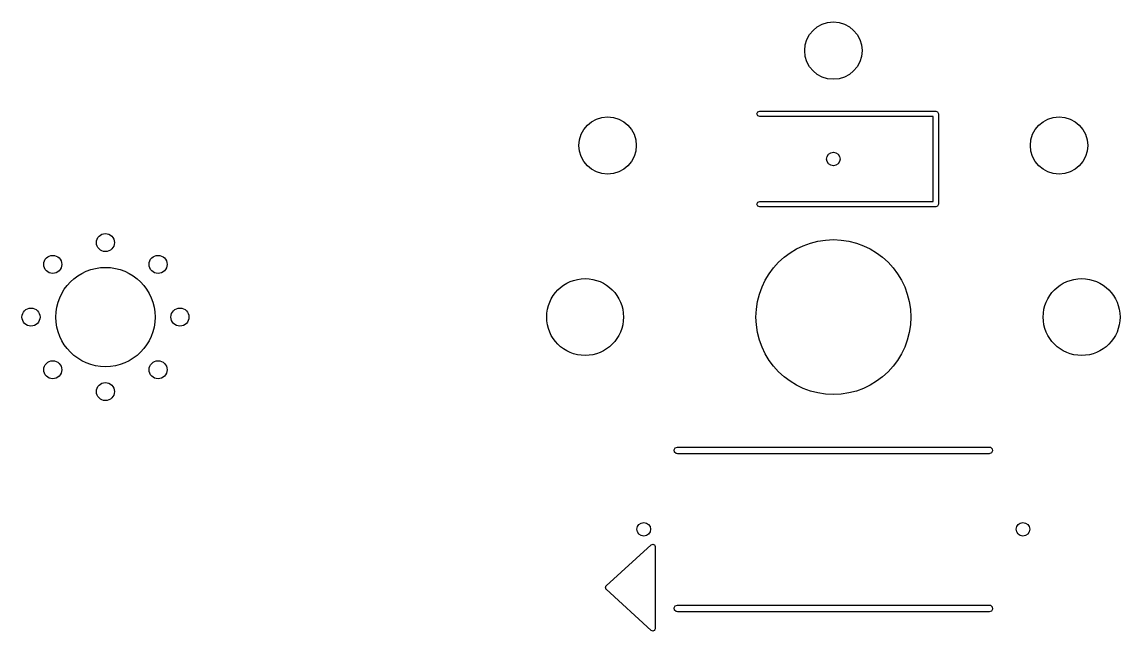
# Model space of a CAD drawing. Extents: x 146 to 254, y -174 to -64.
# Drawn here: x 170.03 to 194.35, y -133.95 to -120.46 of the extents above; entities that cross this region are included whole.
import ezdxf

# ---------------------------------------------------------------- set-up
doc = ezdxf.new("R2010")
doc.units = 0
doc.layers.add('BLACK', color=7, linetype='CONTINUOUS')

msp = doc.modelspace()

# ---------------------------------------------------------------- linework, layer by layer
at = {"layer": 'BLACK', "linetype": 'CONTINUOUS'}
for p, q in [((186.308, -122.5), (186.325, -122.457)), ((186.325, -122.542), (186.308, -122.5)), ((186.325, -122.457), (186.368, -122.44)), ((186.368, -122.56), (186.325, -122.542)), ((186.368, -122.44), (190.268, -122.44)), ((190.208, -122.56), (186.368, -122.56)), ((190.208, -124.44), (190.208, -122.56)), ((190.268, -122.44), (190.31, -122.457)), ((190.31, -122.457), (190.328, -122.5)), ((190.328, -122.5), (190.328, -124.5)), ((186.308, -124.5), (186.325, -124.457)), ((186.325, -124.542), (186.308, -124.5)), ((186.325, -124.457), (186.368, -124.44)), ((186.368, -124.56), (186.325, -124.542)), ((186.368, -124.44), (190.208, -124.44)), ((190.31, -124.542), (190.268, -124.56)), ((190.328, -124.5), (190.31, -124.542)), ((190.268, -124.56), (186.368, -124.56)), ((184.472, -129.94), (184.497, -129.895)), ((184.497, -129.895), (184.546, -129.878)), ((184.546, -129.878), (191.454, -129.878)), ((191.454, -129.878), (191.48, -129.882)), ((191.48, -129.882), (191.519, -129.915)), ((184.481, -129.99), (184.472, -129.94)), ((184.52, -130.023), (184.481, -129.99)), ((184.546, -130.028), (184.52, -130.023)), ((191.454, -130.028), (184.546, -130.028)), ((191.503, -130.01), (191.454, -130.028)), ((191.528, -129.966), (191.503, -130.01)), ((191.519, -129.915), (191.528, -129.966)), ((182.966, -132.953), (183.966, -132.041)), ((183.966, -132.041), (183.983, -132.035)), ((183.983, -132.035), (184, -132.028)), ((184, -132.028), (184.001, -132.028)), ((184.001, -132.028), (184.002, -132.028)), ((184.002, -132.028), (184.018, -132.035)), ((184.018, -132.035), (184.035, -132.042)), ((184.035, -132.042), (184.036, -132.043)), ((184.036, -132.043), (184.037, -132.044)), ((184.037, -132.044), (184.043, -132.061)), ((184.043, -132.061), (184.05, -132.078)), ((184.05, -132.078), (184.05, -133.903)), ((182.95, -132.988), (182.957, -132.972)), ((182.951, -132.99), (182.95, -132.988)), ((182.95, -132.992), (182.951, -132.99)), ((182.957, -133.008), (182.95, -132.992)), ((182.957, -132.972), (182.963, -132.956)), ((182.963, -133.024), (182.957, -133.008)), ((182.963, -132.956), (182.965, -132.955)), ((182.965, -133.025), (182.963, -133.024)), ((182.965, -132.955), (182.966, -132.953)), ((182.966, -133.027), (182.965, -133.025)), ((183.966, -133.94), (182.966, -133.027)), ((184.472, -133.44), (184.497, -133.395)), ((184.481, -133.49), (184.472, -133.44)), ((184.52, -133.523), (184.481, -133.49)), ((184.497, -133.395), (184.546, -133.378)), ((184.546, -133.528), (184.52, -133.523)), ((184.546, -133.378), (191.454, -133.378)), ((191.454, -133.528), (184.546, -133.528)), ((191.454, -133.378), (191.48, -133.382)), ((191.503, -133.51), (191.454, -133.528)), ((191.48, -133.382), (191.519, -133.415)), ((191.528, -133.466), (191.503, -133.51)), ((191.519, -133.415), (191.528, -133.466)), ((183.983, -133.946), (183.966, -133.94)), ((184, -133.953), (183.983, -133.946)), ((184.001, -133.952), (184, -133.953)), ((184.002, -133.953), (184.001, -133.952)), ((184.018, -133.945), (184.002, -133.953)), ((184.035, -133.938), (184.018, -133.945)), ((184.036, -133.937), (184.035, -133.938)), ((184.037, -133.936), (184.036, -133.937)), ((184.043, -133.919), (184.037, -133.936)), ((184.05, -133.903), (184.043, -133.919))]:
    msp.add_line(p, q, dxfattribs=at)
at = {"layer": 'BLACK'}
for centre, radius in [((188, -121.1), 0.635), ((183, -123.2), 0.635), ((193, -123.2), 0.635), ((188, -123.5), 0.15), ((171.875, -125.35), 0.2), ((188, -127), 1.7145), ((170.708, -125.833), 0.2), ((173.042, -125.833), 0.2), ((171.875, -127), 1.1), ((182.5, -127), 0.8509), ((193.5, -127), 0.8509), ((170.225, -127), 0.2), ((173.525, -127), 0.2), ((170.708, -128.167), 0.2), ((173.042, -128.167), 0.2), ((171.875, -128.65), 0.2), ((183.8, -131.7), 0.15), ((192.2, -131.7), 0.15)]:
    msp.add_circle(centre, radius, dxfattribs=at)

doc.saveas('drawing.dxf')
